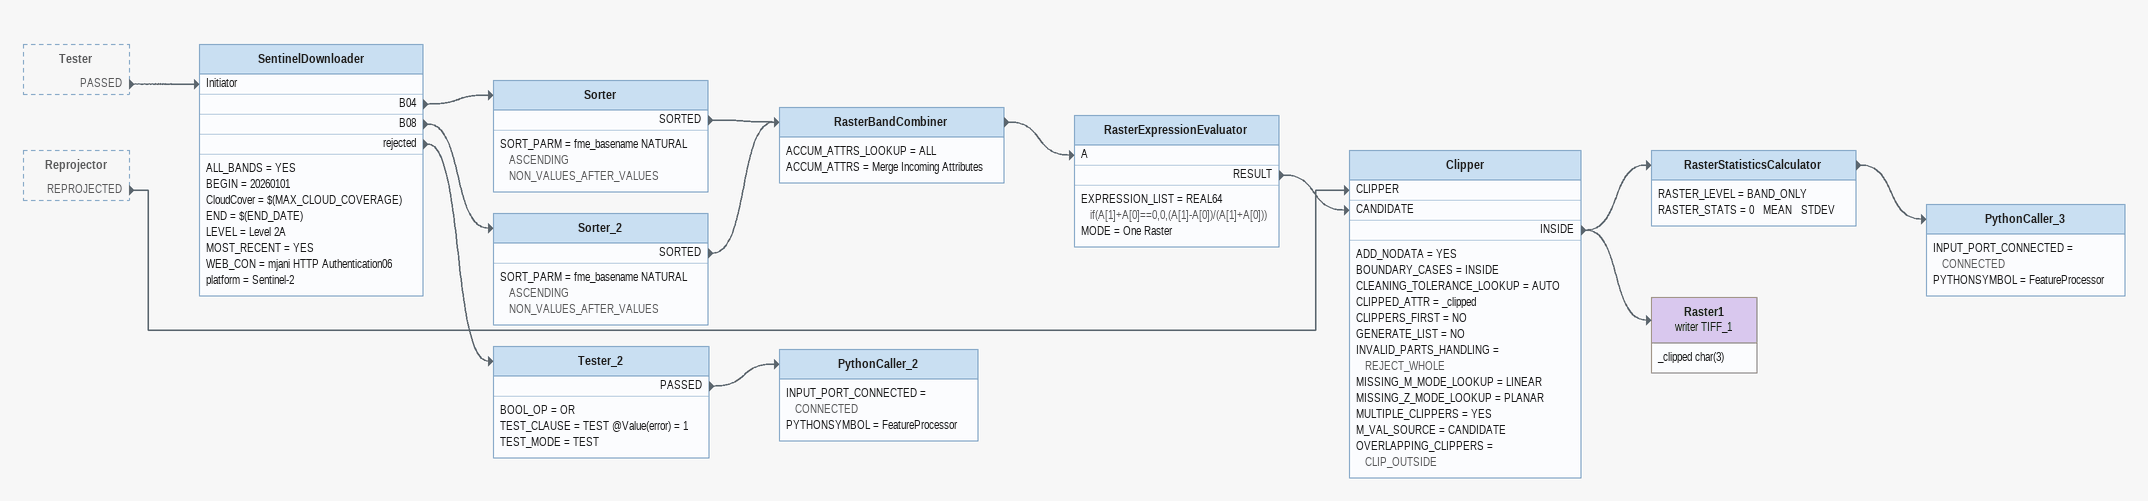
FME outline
Tester [outside]
    PASSED -> SentinelDownloader [Initiator]
Reprojector [outside]
    REPROJECTED -> Clipper [CLIPPER]
SentinelDownloader
    ALL_BANDS = YES
    BEGIN = 20260101
    CloudCover = $(MAX_CLOUD_COVERAGE)
    END = $(END_DATE)
    LEVEL = Level 2A
    MOST_RECENT = YES
    WEB_CON = mjani HTTP Authentication06
    platform = Sentinel-2
    B04 -> Sorter
    B08 -> Sorter_2
    rejected -> Tester_2
Sorter
    SORT_PARM = fme_basename NATURAL ASCENDING NON_VALUES_AFTER_VALUES
    SORTED -> RasterBandCombiner
Sorter_2
    SORT_PARM = fme_basename NATURAL ASCENDING NON_VALUES_AFTER_VALUES
    SORTED -> RasterBandCombiner
RasterBandCombiner
    ACCUM_ATTRS_LOOKUP = ALL
    ACCUM_ATTRS = Merge Incoming Attributes
    -> RasterExpressionEvaluator [A]
RasterExpressionEvaluator
    EXPRESSION_LIST = REAL64 if(A[1]+A[0]==0,0,(A[1]-A[0])/(A[1]+A[0]))
    MODE = One Raster
    RESULT -> Clipper [CANDIDATE]
Clipper
    ADD_NODATA = YES
    BOUNDARY_CASES = INSIDE
    CLEANING_TOLERANCE_LOOKUP = AUTO
    CLIPPED_ATTR = _clipped
    CLIPPERS_FIRST = NO
    GENERATE_LIST = NO
    INVALID_PARTS_HANDLING = REJECT_WHOLE
    MISSING_M_MODE_LOOKUP = LINEAR
    MISSING_Z_MODE_LOOKUP = PLANAR
    MULTIPLE_CLIPPERS = YES
    M_VAL_SOURCE = CANDIDATE
    OVERLAPPING_CLIPPERS = CLIP_OUTSIDE
    INSIDE -> Raster1 (writer TIFF_1)
    INSIDE -> RasterStatisticsCalculator
RasterStatisticsCalculator
    RASTER_LEVEL = BAND_ONLY
    RASTER_STATS = 0   MEAN   STDEV
    -> PythonCaller_3
PythonCaller_3
    INPUT_PORT_CONNECTED = CONNECTED
    PYTHONSYMBOL = FeatureProcessor
Raster1 (writer TIFF_1)
    attributes: _clipped char(3)
Tester_2
    BOOL_OP = OR
    TEST_CLAUSE = TEST @Value(error) = 1
    TEST_MODE = TEST
    PASSED -> PythonCaller_2
PythonCaller_2
    INPUT_PORT_CONNECTED = CONNECTED
    PYTHONSYMBOL = FeatureProcessor
